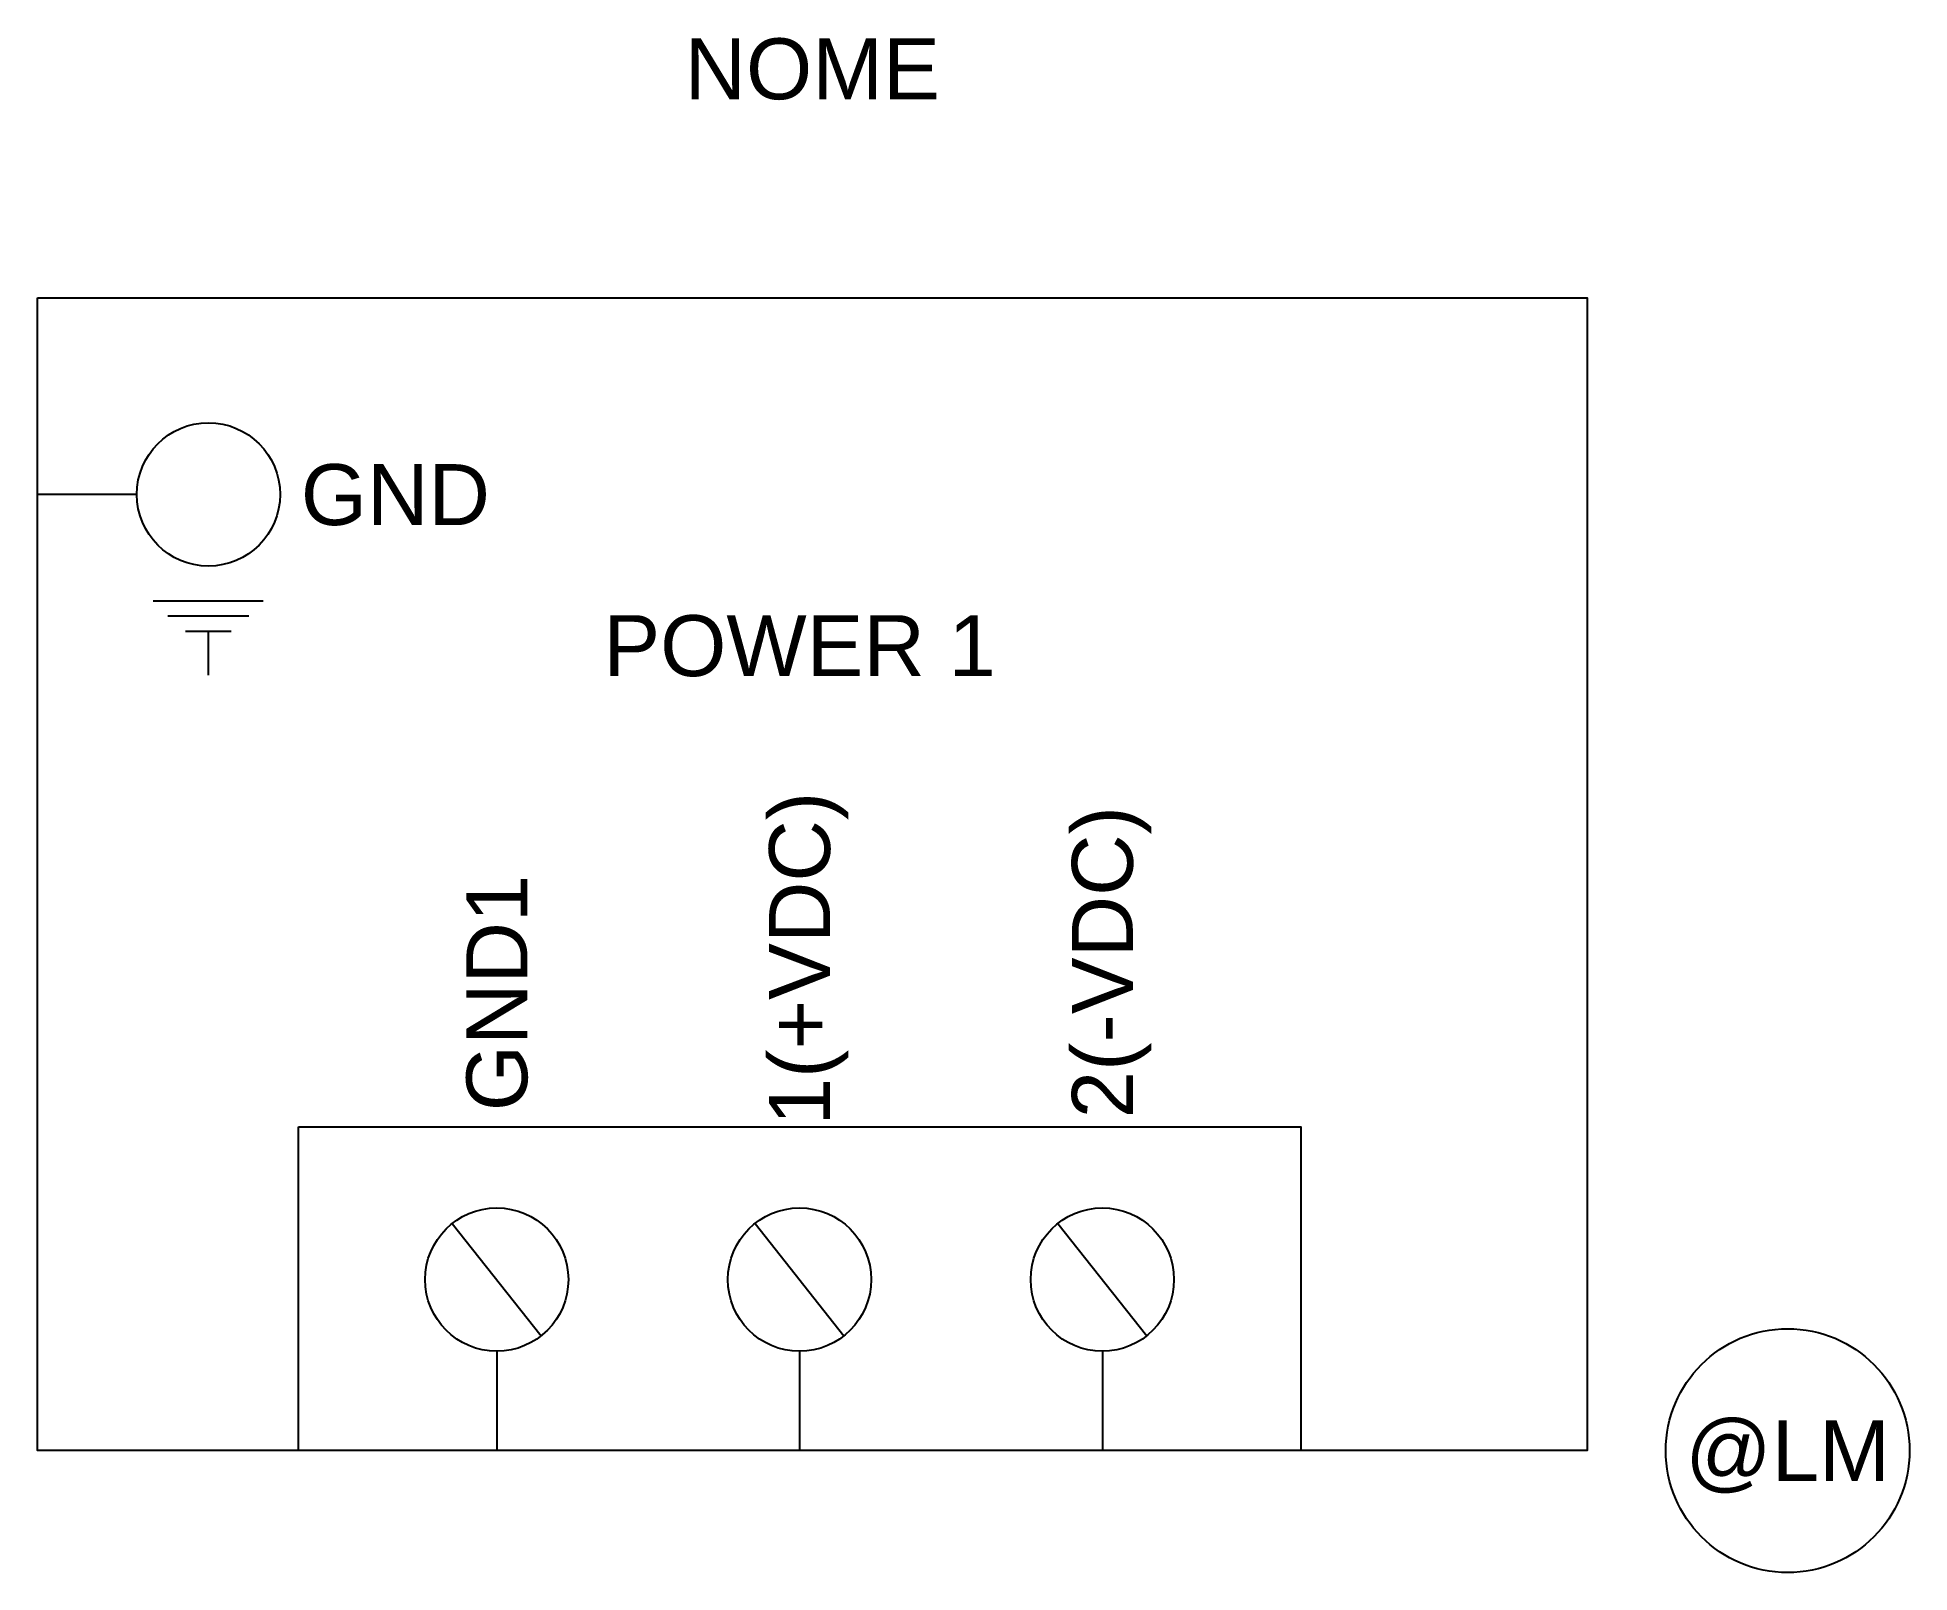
# Model space of a CAD drawing. Header units: millimetres. Extents: x 0 to 61.4, y -4 to 46.4.
import ezdxf
from ezdxf.enums import TextEntityAlignment as Align

# ---------------------------------------------------------------- set-up
doc = ezdxf.new("R2010")
doc.units = ezdxf.units.MM
doc.header["$LTSCALE"] = 10
doc.styles.add('GE STYLE', font='arial.ttf')
doc.styles.get("Standard").update_dxf_attribs({"font": 'arial.ttf'})

msp = doc.modelspace()

# ---------------------------------------------------------------- linework, layer by layer
for p, q in [((3.261, 31.371), (0, 31.371)), ((3.803, 27.887), (7.411, 27.887)), ((4.275, 27.387), (6.939, 27.387)), ((4.861, 26.887), (6.353, 26.887)), ((5.607, 26.887), (5.607, 25.448)), ((13.616, 7.456), (16.532, 3.768)), ((23.554, 7.456), (26.47, 3.768)), ((33.492, 7.456), (36.408, 3.768)), ((15.078, 3.261), (15.078, 0)), ((25.016, 3.261), (25.016, 0)), ((34.951, 3.261), (34.951, 0.002))]:
    msp.add_line(p, q)
for points in [[(0, 37.822), (50.859, 37.822), (50.859, 0), (0, 0)], [(8.569, 10.625), (41.462, 10.625), (41.462, 0), (8.569, 0)]]:
    msp.add_lwpolyline(points, close=True)
for centre, radius in [((5.612, 31.375), 2.351), ((15.074, 5.612), 2.351), ((25.012, 5.612), 2.351), ((34.95, 5.612), 2.351), ((57.443, -0.001), 4)]:
    msp.add_circle(centre, radius)

# ---------------------------------------------------------------- texts
at = {"style": 'GE STYLE'}
msp.add_text('POWER 1', height=2, dxfattribs=at).set_placement((25.016, 26.412), align=Align.MIDDLE_CENTER)
at = {"color": 255, "flags": 4}
for tag, text, p in [('NOME', 'NOME', (25.429, 45.339)), ('@LM', '@LM', (57.442, -0.001))]:
    msp.add_attdef(tag, text=text, height=2, dxfattribs=at).set_placement(p, align=Align.MIDDLE_CENTER)
msp.add_attdef('GND', text='GND', height=2, dxfattribs=at).set_placement((14.852, 31.369), align=Align.MIDDLE_RIGHT)
for tag, text, p in [('1(+VDC)', '1(+Vdc)', (25.012, 16.145)), ('2(-VDC)', '2(-Vdc)', (34.951, 16.027)), ('GND1', 'GND1', (15.078, 15.017))]:
    msp.add_attdef(tag, text=text, height=2, rotation=90, dxfattribs=at).set_placement(p, align=Align.MIDDLE_CENTER)

doc.saveas('drawing.dxf')
